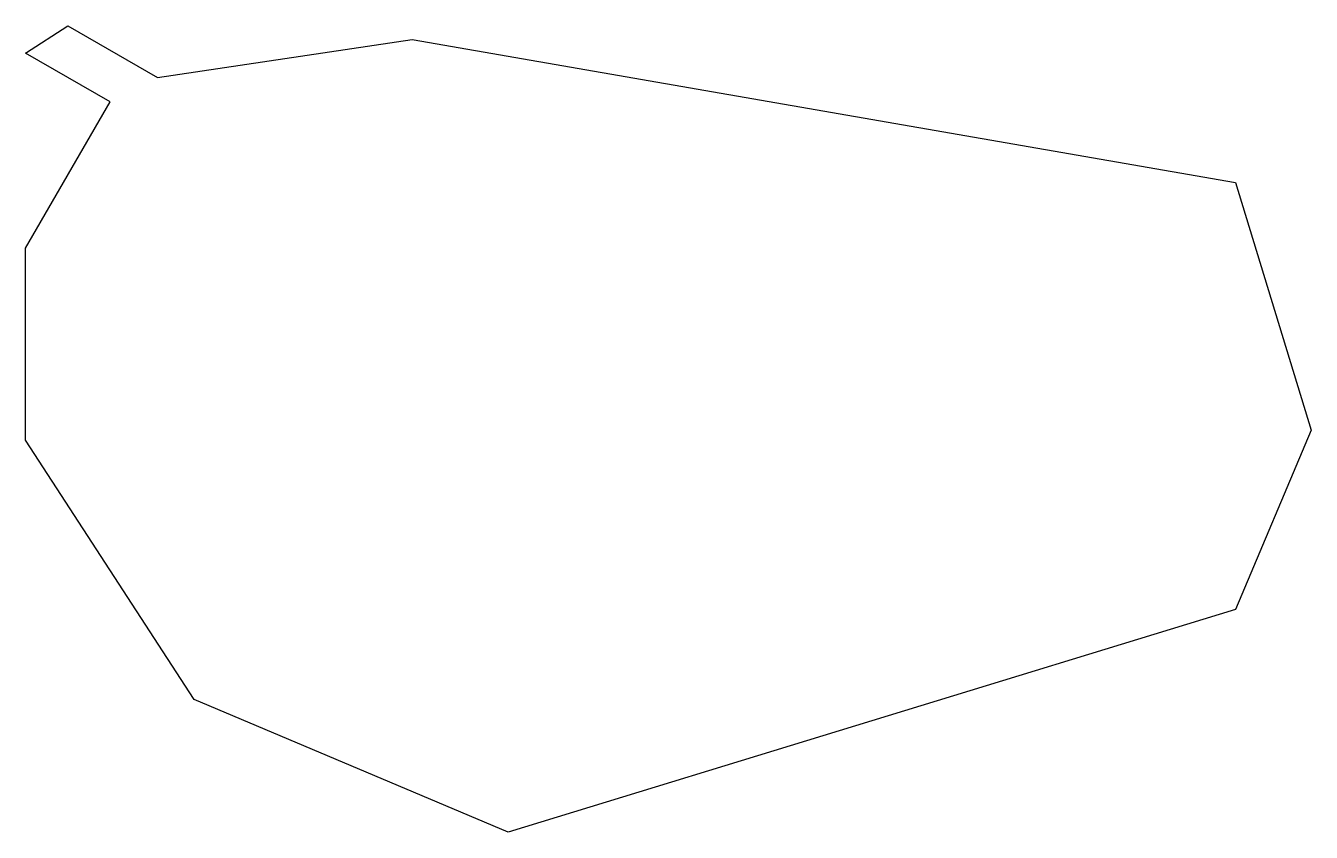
# Model space of a CAD drawing. Header units: millimetres. Extents: x 28 to 134, y 5 to 71.
import ezdxf

# ---------------------------------------------------------------- set-up
doc = ezdxf.new("R2010")
doc.units = ezdxf.units.MM
doc.layers.get('0').update_dxf_attribs({"linetype": 'CONTINUOUS'})

msp = doc.modelspace()

# ---------------------------------------------------------------- linework, layer by layer
msp.add_lwpolyline([(60, 70), (127.82, 58.21), (134.06, 37.83), (127.82, 23.06), (67.92, 4.72), (42.06, 15.64), (28.17, 37), (28.17, 52.8), (35.12, 64.87), (28.17, 68.87), (31.65, 71.13), (39.04, 66.87)], close=True)

doc.saveas('drawing.dxf')
